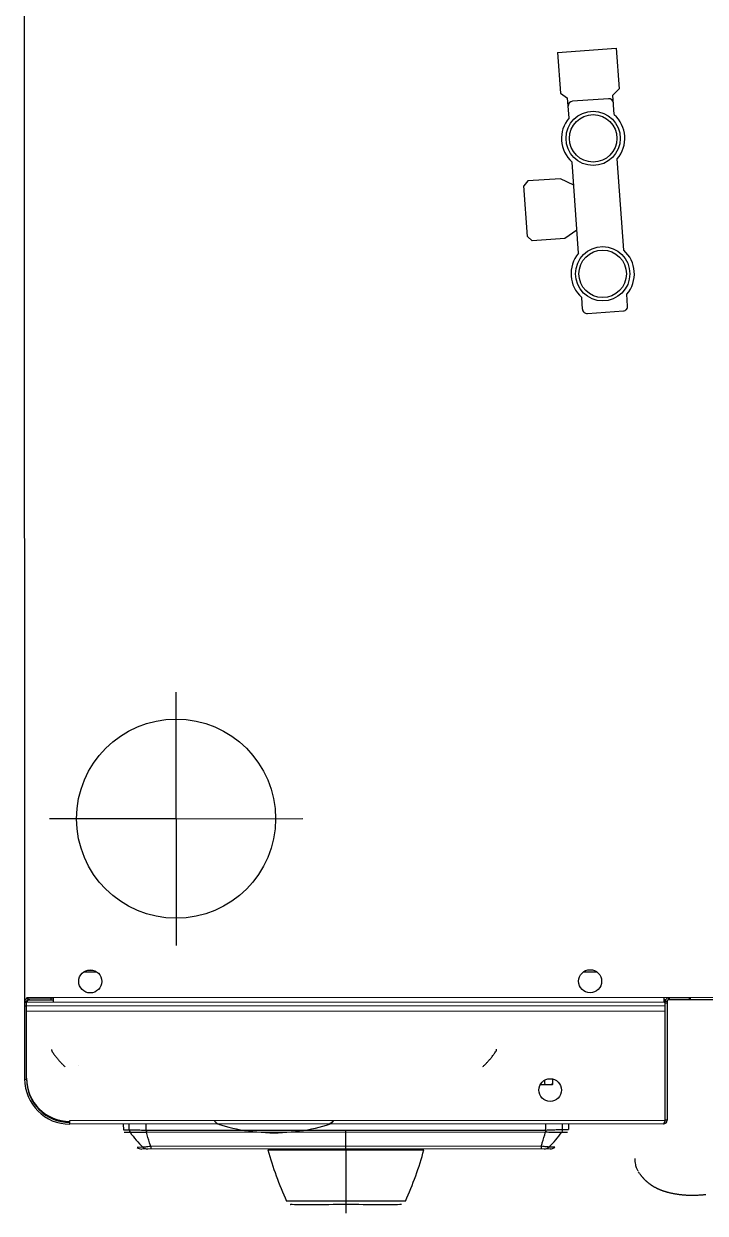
# Model space of a CAD drawing. Header units: millimetres. Extents: x -64157 to 9394, y -60673 to 2699.
# Drawn here: x -2166 to -1851, y -48741 to -48192 of the extents above; entities that cross this region are included whole.
import ezdxf

# ---------------------------------------------------------------- set-up
doc = ezdxf.new("R2010")
doc.units = ezdxf.units.MM
doc.layers.add('Новое оБорудование', color=1, linetype='Continuous', lineweight=30)

# ---------------------------------------------------------------- blocks, each defined once
blk = doc.blocks.new('*U23')
for p, q in [((-0.21, 850), (-821.31, 849.8)), ((-821.31, 849.8), (-821.31, 848.97)), ((-820.89, 848.97), (-785.56, 848.98)), ((-789.95, 848.98), (-789.88, 553.81)), ((-787.44, 849.81), (-787.44, 848.98)), ((-787.44, 848.98), (-787.36, 553.81)), ((-785.88, 849.81), (-785.88, 848.98)), ((-785.77, 848.98), (-785.7, 554.34)), ((-785.77, 848.98), (-785.69, 554.34)), ((-785.56, 848.98), (-785.56, 849.81)), ((-784.73, 848.21), (-783.9, 848.29)), ((-784.73, 848.14), (-783.89, 848.14)), ((-784.73, 848.14), (-784.72, 836.43)), ((-783.89, 848.14), (-783.89, 836.43)), ((-783.59, 63.16), (-783.79, 848.87)), ((-811.27, 835.2), (-811.58, 834.95)), ((-810.95, 835.45), (-811.27, 835.2)), ((-810.63, 835.7), (-810.95, 835.45)), ((-810.3, 835.95), (-810.63, 835.7)), ((-809.97, 836.19), (-810.3, 835.95)), ((-809.62, 836.44), (-809.97, 836.19)), ((-809.28, 836.69), (-809.62, 836.44)), ((-808.92, 836.93), (-809.28, 836.69)), ((-808.76, 837.04), (-808.92, 836.93)), ((-808.67, 837.1), (-808.76, 837.04)), ((-808.56, 837.16), (-808.67, 837.1)), ((-808.45, 837.22), (-808.56, 837.16)), ((-808.33, 837.27), (-808.45, 837.22)), ((-808.21, 837.31), (-808.33, 837.27)), ((-808.08, 837.34), (-808.21, 837.31)), ((-807.95, 837.37), (-808.08, 837.34)), ((-807.83, 837.39), (-807.95, 837.37)), ((-807.7, 837.4), (-807.83, 837.39)), ((-807.62, 837.4), (-807.7, 837.4)), ((-785.76, 836.43), (-783.78, 836.43)), ((-784.72, 837.48), (-783.89, 837.48)), ((-701.09, 779.81), (-701.11, 838.31)), ((-815.62, 831.14), (-815.7, 831.06)), ((-815.44, 831.34), (-815.62, 831.14)), ((-815.24, 831.56), (-815.44, 831.34)), ((-815.03, 831.78), (-815.24, 831.56)), ((-814.81, 832), (-815.03, 831.78)), ((-814.58, 832.23), (-814.81, 832)), ((-814.35, 832.47), (-814.58, 832.23)), ((-814.1, 832.71), (-814.35, 832.47)), ((-813.85, 832.95), (-814.1, 832.71)), ((-813.59, 833.2), (-813.85, 832.95)), ((-813.32, 833.45), (-813.59, 833.2)), ((-813.05, 833.7), (-813.32, 833.45)), ((-812.77, 833.95), (-813.05, 833.7)), ((-812.48, 834.2), (-812.77, 833.95)), ((-812.19, 834.45), (-812.48, 834.2)), ((-811.89, 834.7), (-812.19, 834.45)), ((-811.58, 834.95), (-811.89, 834.7)), ((-842.21, 828.89), (-840.54, 828.89)), ((-842.14, 554.63), (-842.21, 828.89)), ((-840.54, 828.89), (-840.47, 553.8)), ((-815.25, 824.78), (-815.24, 824.78)), ((-815.24, 824.78), (-815.24, 824.78)), ((-815.24, 824.78), (-815.24, 824.78)), ((-815.24, 824.78), (-815.24, 824.78)), ((-815.24, 824.78), (-815.24, 824.78)), ((-815.24, 824.78), (-815.24, 824.78)), ((-771.86, 822.51), (-771.86, 816.5)), ((-771.03, 820.49), (-771.03, 818.52)), ((-845.95, 803.83), (-845.95, 801.1)), ((-842.2, 804.24), (-844.81, 804.19)), ((-844.81, 804.19), (-844.8, 801.47)), ((-852.86, 795.14), (-852.89, 797.85)), ((-845.95, 801.1), (-845.95, 801.09)), ((-844.8, 801.46), (-842.2, 801.51)), ((-844.8, 801.47), (-844.8, 801.46)), ((-853.65, 607.01), (-853.7, 795.74)), ((-852.38, 611.19), (-852.43, 791.57)), ((-844.99, 793.66), (-845.89, 793.71)), ((-844.99, 793.55), (-845.88, 793.55)), ((-845.88, 793.55), (-845.83, 609.21)), ((-844.99, 793.54), (-844.97, 701.38)), ((-701.09, 779.81), (-759.6, 779.79)), ((-701.09, 779.81), (-642.59, 779.82)), ((-701.09, 779.81), (-701.08, 721.3)), ((-842.64, 758.78), (-843.13, 757.11)), ((-842.16, 760.25), (-842.64, 758.78)), ((-842.07, 760.5), (-842.12, 760.36)), ((-842, 760.65), (-842.07, 760.5)), ((-841.92, 760.79), (-842, 760.65)), ((-841.84, 760.93), (-841.92, 760.79)), ((-841.75, 761.07), (-841.84, 760.93)), ((-841.65, 761.2), (-841.75, 761.07)), ((-841.54, 761.34), (-841.65, 761.2)), ((-841.42, 761.46), (-841.54, 761.34)), ((-841.3, 761.58), (-841.42, 761.46)), ((-841.18, 761.69), (-841.3, 761.58)), ((-841.05, 761.79), (-841.18, 761.69)), ((-840.92, 761.88), (-841.05, 761.79)), ((-840.79, 761.96), (-840.92, 761.88)), ((-840.66, 762.03), (-840.79, 761.96)), ((-844.01, 753.66), (-844.4, 751.89)), ((-843.59, 755.4), (-844.01, 753.66)), ((-843.13, 757.11), (-843.59, 755.4)), ((-845.08, 748.23), (-845.35, 746.35)), ((-844.76, 750.07), (-845.08, 748.23)), ((-844.4, 751.89), (-844.76, 750.07)), ((-845.79, 742.49), (-845.95, 740.52)), ((-845.59, 744.44), (-845.79, 742.49)), ((-845.35, 746.35), (-845.59, 744.44)), ((-854.1, 737.4), (-854.08, 665.36)), ((-846.13, 736.48), (-846.15, 734.58)), ((-846.06, 738.52), (-846.13, 736.48)), ((-845.95, 740.52), (-846.06, 738.52)), ((-846.15, 734.58), (-846.13, 732.69)), ((-846.13, 732.69), (-846.06, 730.66)), ((-879.38, 726.28), (-879.35, 727.04)), ((-879.31, 727.15), (-879.35, 727.04)), ((-877.74, 728.87), (-877.85, 728.82)), ((-877.74, 728.66), (-877.74, 728.87)), ((-877.74, 728.58), (-877.74, 728.66)), ((-877.74, 701.37), (-877.74, 728.58)), ((-846.06, 730.66), (-845.94, 728.65)), ((-845.94, 728.65), (-845.79, 726.68)), ((-845.79, 726.68), (-845.59, 724.73)), ((-845.59, 724.73), (-845.35, 722.82)), ((-845.35, 722.82), (-845.07, 720.94)), ((-845.07, 720.94), (-844.75, 719.09)), ((-844.75, 719.09), (-844.4, 717.28)), ((-844.4, 717.28), (-844.01, 715.5)), ((-844.01, 715.5), (-843.58, 713.76)), ((-843.58, 713.76), (-843.12, 712.05)), ((-843.12, 712.05), (-842.62, 710.38)), ((-842.62, 710.38), (-842.15, 708.91)), ((-842.15, 708.91), (-842.1, 708.77)), ((-842.1, 708.77), (-842.03, 708.61)), ((-841.95, 708.98), (-841.92, 708.89)), ((-841.92, 708.89), (-841.87, 708.76)), ((-842.03, 708.61), (-841.95, 708.44)), ((-841.95, 708.44), (-841.85, 708.28)), ((-841.87, 708.76), (-841.8, 708.62)), ((-841.85, 708.28), (-841.75, 708.12)), ((-841.8, 708.62), (-841.73, 708.48)), ((-841.75, 708.12), (-841.63, 707.96)), ((-841.73, 708.48), (-841.65, 708.35)), ((-841.65, 708.35), (-841.56, 708.21)), ((-841.63, 707.96), (-841.51, 707.81)), ((-841.56, 708.21), (-841.46, 708.08)), ((-841.51, 707.81), (-841.38, 707.67)), ((-841.46, 708.08), (-841.36, 707.96)), ((-841.38, 707.67), (-841.24, 707.55)), ((-841.36, 707.96), (-841.25, 707.84)), ((-841.25, 707.84), (-841.14, 707.73)), ((-841.24, 707.55), (-841.1, 707.43)), ((-841.14, 707.73), (-841.02, 707.63)), ((-841.1, 707.43), (-840.96, 707.32)), ((-841.02, 707.63), (-840.91, 707.54)), ((-840.96, 707.32), (-840.82, 707.23)), ((-840.91, 707.54), (-840.79, 707.46)), ((-840.82, 707.23), (-840.68, 707.15)), ((-840.79, 707.46), (-840.67, 707.38)), ((-840.68, 707.15), (-840.54, 707.08)), ((-840.67, 707.38), (-840.55, 707.32)), ((-840.55, 707.32), (-840.45, 707.27)), ((-854.09, 701.37), (-883.34, 701.37)), ((-877.73, 674.15), (-877.74, 701.37)), ((-853.67, 701.38), (-844.97, 701.38)), ((-844.97, 701.38), (-844.95, 609.22)), ((-879.34, 675.7), (-879.37, 676.47)), ((-877.73, 674.09), (-877.73, 674.15)), ((-877.73, 673.87), (-877.73, 674.09)), ((-815.65, 638.12), (-815.58, 638.04)), ((-815.58, 638.04), (-815.39, 637.83)), ((-815.39, 637.83), (-815.19, 637.62)), ((-815.19, 637.62), (-814.98, 637.4)), ((-814.98, 637.4), (-814.76, 637.18)), ((-814.76, 637.18), (-814.53, 636.94)), ((-814.53, 636.94), (-814.3, 636.71)), ((-814.3, 636.71), (-814.05, 636.47)), ((-814.05, 636.47), (-813.8, 636.23)), ((-813.8, 636.23), (-813.54, 635.98)), ((-813.54, 635.98), (-813.27, 635.73)), ((-813.27, 635.73), (-813, 635.48)), ((-813, 635.48), (-812.72, 635.23)), ((-812.72, 635.23), (-812.43, 634.98)), ((-812.43, 634.98), (-812.14, 634.73)), ((-812.14, 634.73), (-811.84, 634.48)), ((-811.84, 634.48), (-811.53, 634.23)), ((-811.53, 634.23), (-811.22, 633.98)), ((-811.22, 633.98), (-810.9, 633.73)), ((-810.9, 633.73), (-810.58, 633.48)), ((-810.58, 633.48), (-810.25, 633.23)), ((-810.25, 633.23), (-809.92, 632.99)), ((-809.92, 632.99), (-809.57, 632.74)), ((-809.57, 632.74), (-809.23, 632.49)), ((-809.23, 632.49), (-808.87, 632.25)), ((-808.87, 632.25), (-808.7, 632.14)), ((-808.7, 632.14), (-808.62, 632.08)), ((-808.62, 632.08), (-808.51, 632.02)), ((-808.51, 632.02), (-808.4, 631.96)), ((-808.4, 631.96), (-808.28, 631.92)), ((-808.28, 631.92), (-808.15, 631.87)), ((-808.15, 631.87), (-808.03, 631.84)), ((-808.03, 631.84), (-807.9, 631.81)), ((-807.9, 631.81), (-807.77, 631.79)), ((-807.77, 631.79), (-807.64, 631.78)), ((-807.64, 631.78), (-807.57, 631.78)), ((-434.14, 615.21), (-432.26, 617.38)), ((-432.26, 617.38), (-408.72, 619.03)), ((-406.55, 617.15), (-408.72, 619.03)), ((-405.5, 602.07), (-406.55, 617.15)), ((-852.38, 611.19), (-852.39, 611.19)), ((-823.86, 611.53), (-823.86, 606.01)), ((-433.08, 600.13), (-434.14, 615.21)), ((-852.84, 604.91), (-852.81, 607.61)), ((-844.94, 609.1), (-845.84, 609.04)), ((-844.95, 609.22), (-845.83, 609.21)), ((-823.55, 605.7), (-821.42, 605.7)), ((-845.9, 601.66), (-845.9, 601.66)), ((-845.9, 601.66), (-845.89, 598.93)), ((-844.75, 601.29), (-844.76, 598.57)), ((-844.75, 601.3), (-844.75, 601.29)), ((-844.75, 601.3), (-842.15, 601.25)), ((-429.31, 594.54), (-433.08, 600.13)), ((-408.45, 596), (-405.5, 602.07)), ((-365.93, 602.13), (-368.33, 598.81)), ((-347.16, 603.44), (-365.93, 602.13)), ((-347.16, 603.44), (-345.26, 576.34)), ((-842.15, 598.52), (-844.76, 598.57)), ((-439.94, 593.79), (-397.82, 596.75)), ((-377.39, 598.18), (-368.33, 598.81)), ((-368.56, 579.94), (-369.73, 596.62)), ((-771.81, 591.52), (-771.8, 585.51)), ((-770.97, 589.5), (-770.97, 587.53)), ((-467.74, 589.74), (-466.57, 573.06)), ((-465.8, 591.97), (-460.37, 592.36)), ((-375.92, 577.33), (-366.87, 577.96)), ((-364.02, 575.02), (-366.87, 577.96)), ((-464.34, 571.12), (-458.91, 571.5)), ((-438.48, 572.94), (-396.35, 575.89)), ((-345.26, 576.34), (-364.02, 575.02)), ((-864.7, 566), (-864.85, 565.9)), ((-864.53, 566.1), (-864.7, 566)), ((-864.37, 566.2), (-864.53, 566.1)), ((-864.22, 566.28), (-864.37, 566.2)), ((-863.48, 566.67), (-863.74, 566.53)), ((-863.2, 566.81), (-863.48, 566.67)), ((-862.91, 566.96), (-863.2, 566.81)), ((-862.59, 567.1), (-862.91, 566.96)), ((-862.23, 567.25), (-862.59, 567.1)), ((-861.83, 567.39), (-862.23, 567.25)), ((-861.37, 567.53), (-861.83, 567.39)), ((-860.83, 567.65), (-861.37, 567.53)), ((-860.2, 567.75), (-860.83, 567.65)), ((-859.49, 567.82), (-860.2, 567.75)), ((-858.68, 567.85), (-859.49, 567.82)), ((-858.16, 567.87), (-858.68, 567.85)), ((-870.26, 560.44), (-870.35, 560.3)), ((-870.16, 560.58), (-870.26, 560.44)), ((-870.06, 560.72), (-870.16, 560.58)), ((-869.97, 560.86), (-870.06, 560.72)), ((-869.87, 560.99), (-869.97, 560.86)), ((-869.77, 561.12), (-869.87, 560.99)), ((-869.68, 561.24), (-869.77, 561.12)), ((-869.58, 561.37), (-869.68, 561.24)), ((-869.49, 561.49), (-869.58, 561.37)), ((-869.4, 561.61), (-869.49, 561.49)), ((-869.3, 561.73), (-869.4, 561.61)), ((-869.21, 561.84), (-869.3, 561.73)), ((-869.12, 561.95), (-869.21, 561.84)), ((-869.03, 562.06), (-869.12, 561.95)), ((-868.95, 562.16), (-869.03, 562.06)), ((-868.86, 562.26), (-868.95, 562.16)), ((-868.78, 562.36), (-868.86, 562.26)), ((-868.7, 562.45), (-868.78, 562.36)), ((-868.62, 562.54), (-868.7, 562.45)), ((-868.55, 562.63), (-868.62, 562.54)), ((-868.47, 562.71), (-868.55, 562.63)), ((-868.39, 562.8), (-868.47, 562.71)), ((-868.3, 562.89), (-868.39, 562.8)), ((-868.22, 562.98), (-868.3, 562.89)), ((-868.13, 563.08), (-868.22, 562.98)), ((-868.04, 563.17), (-868.13, 563.08)), ((-867.94, 563.27), (-868.04, 563.17)), ((-867.84, 563.37), (-867.94, 563.27)), ((-867.74, 563.47), (-867.84, 563.37)), ((-867.63, 563.58), (-867.74, 563.47)), ((-867.53, 563.68), (-867.63, 563.58)), ((-867.41, 563.79), (-867.53, 563.68)), ((-867.3, 563.9), (-867.41, 563.79)), ((-867.18, 564.01), (-867.3, 563.9)), ((-867.06, 564.12), (-867.18, 564.01)), ((-866.93, 564.23), (-867.06, 564.12)), ((-866.8, 564.35), (-866.93, 564.23)), ((-866.67, 564.46), (-866.8, 564.35)), ((-866.54, 564.58), (-866.67, 564.46)), ((-866.41, 564.69), (-866.54, 564.58)), ((-866.28, 564.8), (-866.41, 564.69)), ((-866.15, 564.9), (-866.28, 564.8)), ((-866.03, 565), (-866.15, 564.9)), ((-865.92, 565.09), (-866.03, 565)), ((-865.81, 565.18), (-865.92, 565.09)), ((-865.7, 565.26), (-865.81, 565.18)), ((-865.59, 565.34), (-865.7, 565.26)), ((-865.49, 565.42), (-865.59, 565.34)), ((-865.39, 565.5), (-865.49, 565.42)), ((-865.28, 565.58), (-865.39, 565.5)), ((-865.18, 565.66), (-865.28, 565.58)), ((-865.07, 565.74), (-865.18, 565.66)), ((-872.9, 555.13), (-872.97, 554.92)), ((-872.83, 555.34), (-872.9, 555.13)), ((-872.75, 555.54), (-872.83, 555.34)), ((-872.68, 555.74), (-872.75, 555.54)), ((-872.6, 555.94), (-872.68, 555.74)), ((-872.53, 556.13), (-872.6, 555.94)), ((-872.45, 556.32), (-872.53, 556.13)), ((-872.38, 556.5), (-872.45, 556.32)), ((-872.3, 556.68), (-872.38, 556.5)), ((-872.22, 556.86), (-872.3, 556.68)), ((-872.15, 557.03), (-872.22, 556.86)), ((-872.07, 557.2), (-872.15, 557.03)), ((-871.99, 557.38), (-872.07, 557.2)), ((-871.91, 557.55), (-871.99, 557.38)), ((-871.83, 557.72), (-871.91, 557.55)), ((-871.74, 557.89), (-871.83, 557.72)), ((-871.66, 558.06), (-871.74, 557.89)), ((-871.57, 558.23), (-871.66, 558.06)), ((-871.48, 558.4), (-871.57, 558.23)), ((-871.39, 558.57), (-871.48, 558.4)), ((-871.3, 558.74), (-871.39, 558.57)), ((-871.21, 558.91), (-871.3, 558.74)), ((-871.12, 559.07), (-871.21, 558.91)), ((-871.02, 559.23), (-871.12, 559.07)), ((-870.93, 559.39), (-871.02, 559.23)), ((-870.83, 559.55), (-870.93, 559.39)), ((-870.74, 559.7), (-870.83, 559.55)), ((-870.64, 559.85), (-870.74, 559.7)), ((-870.55, 560.01), (-870.64, 559.85)), ((-870.45, 560.15), (-870.55, 560.01)), ((-870.35, 560.3), (-870.45, 560.15)), ((-874.32, 549.68), (-874.36, 549.41)), ((-874.27, 549.94), (-874.32, 549.68)), ((-874.22, 550.2), (-874.27, 549.94)), ((-874.17, 550.46), (-874.22, 550.2)), ((-874.12, 550.72), (-874.17, 550.46)), ((-874.06, 550.97), (-874.12, 550.72)), ((-874.01, 551.23), (-874.06, 550.97)), ((-873.95, 551.48), (-874.01, 551.23)), ((-873.89, 551.72), (-873.95, 551.48)), ((-873.83, 551.97), (-873.89, 551.72)), ((-873.77, 552.21), (-873.83, 551.97)), ((-873.71, 552.45), (-873.77, 552.21)), ((-873.65, 552.69), (-873.71, 552.45)), ((-873.59, 552.93), (-873.65, 552.69)), ((-873.52, 553.16), (-873.59, 552.93)), ((-873.46, 553.39), (-873.52, 553.16)), ((-873.39, 553.62), (-873.46, 553.39)), ((-873.32, 553.84), (-873.39, 553.62)), ((-873.26, 554.06), (-873.32, 553.84)), ((-873.19, 554.28), (-873.26, 554.06)), ((-873.12, 554.5), (-873.19, 554.28)), ((-873.05, 554.71), (-873.12, 554.5)), ((-872.97, 554.92), (-873.05, 554.71)), ((-840.47, 553.8), (-784.65, 553.81)), ((-840.47, 552.96), (-840.47, 553.8)), ((-785.49, 552.98), (-840.47, 552.96)), ((-786.22, 553.81), (-786.22, 552.98)), ((-785.92, 554.34), (-783.71, 554.34)), ((-785.92, 554.34), (-785.92, 553.81)), ((-785.49, 553.81), (-785.49, 552.98)), ((-784.65, 554.34), (-784.65, 553.59)), ((-784.65, 552.14), (-783.82, 552.14)), ((-784.65, 552.14), (-784.64, 492.15)), ((-784.65, 551.93), (-783.82, 551.93)), ((-783.82, 552.14), (-783.81, 542.28)), ((-874.97, 544.14), (-874.98, 543.84)), ((-874.95, 544.44), (-874.97, 544.14)), ((-874.93, 544.75), (-874.95, 544.44)), ((-874.91, 545.05), (-874.93, 544.75)), ((-874.88, 545.36), (-874.91, 545.05)), ((-874.85, 545.66), (-874.88, 545.36)), ((-874.83, 545.96), (-874.85, 545.66)), ((-874.8, 546.27), (-874.83, 545.96)), ((-874.77, 546.57), (-874.8, 546.27)), ((-874.73, 546.86), (-874.77, 546.57)), ((-874.7, 547.16), (-874.73, 546.86)), ((-874.66, 547.45), (-874.7, 547.16)), ((-874.62, 547.74), (-874.66, 547.45)), ((-874.58, 548.03), (-874.62, 547.74)), ((-874.54, 548.31), (-874.58, 548.03)), ((-874.5, 548.59), (-874.54, 548.31)), ((-874.46, 548.87), (-874.5, 548.59)), ((-874.41, 549.14), (-874.46, 548.87)), ((-874.36, 549.41), (-874.41, 549.14)), ((-875.04, 542.07), (-875.05, 541.79)), ((-875.05, 541.79), (-875.05, 541.51)), ((-875.05, 541.51), (-875.05, 541.08)), ((-875.05, 541.08), (-875.05, 540.7)), ((-875.05, 540.7), (-875.04, 540.3)), ((-875.03, 542.65), (-875.04, 542.36)), ((-875.04, 542.36), (-875.04, 542.07)), ((-875.04, 540.3), (-875.03, 539.89)), ((-875.02, 542.95), (-875.03, 542.65)), ((-875.03, 539.89), (-875.02, 539.46)), ((-875.01, 543.24), (-875.02, 542.95)), ((-875.02, 539.46), (-875.01, 539.03)), ((-875, 543.54), (-875.01, 543.24)), ((-875.01, 539.03), (-874.99, 538.59)), ((-874.98, 543.84), (-875, 543.54)), ((-874.99, 538.59), (-874.96, 538.14)), ((-784.65, 542.6), (-783.81, 542.6)), ((-783.71, 542.28), (-784.65, 542.28)), ((-874.96, 538.14), (-874.94, 537.7)), ((-874.94, 537.7), (-874.9, 537.26)), ((-874.9, 537.26), (-874.87, 536.82)), ((-874.87, 536.82), (-874.83, 536.38)), ((-874.83, 536.38), (-874.79, 535.95)), ((-874.79, 535.95), (-874.74, 535.53)), ((-874.74, 535.53), (-874.7, 535.12))]:
    blk.add_line(p, q)
for centre, radius in [((-776.25, 819.5), 5.32), ((-701.09, 779.81), 45.99), ((-826.47, 607), 5.23), ((-386.87, 587.04), 12.54), ((-776.2, 588.52), 5.32), ((-449.43, 582.65), 12.54), ((-449.43, 582.65), 10.97), ((-386.87, 587.04), 10.97)]:
    blk.add_circle(centre, radius)
for centre, radius, start, end in [((-821.3, 828.9), 20.9, 90.0144, 180.0144), ((-821.3, 828.9), 20.07, 90.0144, 180.0144), ((-820.89, 828.9), 20.07, 90.0144, 180.0144), ((-786.29, 847.41), 1.57, 0.0144, 70.2644), ((-785.56, 848.14), 1.67, 0.0144, 90.0144), ((-785.56, 848.14), 0.836, 0.0144, 90.0144), ((-850.56, 795.74), 3.14, 137.8743, 180.0144), ((-822.23, 766.59), 41.87, 124.5065, 137.0128), ((-850.56, 793.01), 3.13, 137.1185, 179.9983), ((-841.46, 793.79), 4.43, 180.984, 183.1613), ((-811.21, 581.39), 161.79, 105.3714, 114.2815), ((-811.27, 821.38), 161.8, 245.7482, 254.6569), ((-850.52, 609.75), 3.13, 180.019, 222.9463), ((-850.51, 607.01), 3.14, 180.0144, 222.1544), ((-822.19, 636.18), 41.87, 223.0159, 235.5223), ((-841.42, 608.97), 4.42, 176.8652, 179.0471), ((-842.22, 609.24), 2.72, 180.5045, 183.0986), ((-816.5, 609.45), 7.86, 200.3917, 205.0416), ((-823.55, 606.01), 0.314, 180.0144, 270.0144), ((-816.52, 609.44), 7.84, 205.0424, 207.0478), ((-816.52, 609.44), 7.83, 207.0484, 208.015), ((-816.52, 609.44), 7.84, 208.0149, 208.5405), ((-386.87, 587.04), 14.63, 49.5991, 138.4297), ((-449.43, 582.65), 14.63, 49.5991, 138.4297), ((-371.82, 596.47), 2.09, 4.0144, 94.0144), ((-465.65, 589.89), 2.09, 94.0144, 184.0144), ((-386.87, 587.04), 14.63, 229.5991, 318.4297), ((-370.64, 579.79), 2.09, 274.0144, 4.0144), ((-464.48, 573.21), 2.09, 184.0144, 274.0144), ((-449.43, 582.65), 14.63, 229.5991, 318.4297), ((-840.47, 554.64), 1.67, 180.0144, 270.0144), ((-840.47, 554.64), 0.836, 221.4003, 270.0144), ((-785.49, 552.14), 1.67, 0.0144, 90.0144), ((-785.49, 552.14), 0.836, 0.0144, 90.0144)]:
    blk.add_arc(centre, radius, start, end)
blk.add_ellipse((-816.54, 609.42), major_axis=(-5.55, -5.55), ratio=0.998783, start_param=5.86306, end_param=5.991179)
for points, start_tangent, end_tangent in [([(-845.95, 801.09), (-845.95, 800.43), (-845.94, 798.81), (-845.92, 796.47), (-845.89, 793.71)], (-0.047836, -0.998855), (0.014315, -0.999898)), ([(-844.8, 801.47), (-845.95, 801.1)], (-0.999839, -0.017956), (-0.823415, -0.56744)), ([(-844.8, 801.46), (-845.95, 801.09)], (-0.999833, -0.018273), (-0.823052, -0.567966)), ([(-844.8, 801.46), (-844.79, 801.26), (-844.78, 800.78), (-844.79, 800.04), (-844.81, 799.07), (-844.84, 797.9), (-844.88, 796.58), (-844.99, 793.66)], (0.25366, -0.967294), (-0.041698, -0.99913)), ([(-852.44, 791.57), (-852.96, 791.57), (-853.36, 791.56), (-853.51, 791.56), (-853.61, 791.56), (-853.67, 791.55), (-853.7, 791.54)], (-0.999999, 0.001073), (-0.000351, -1)), ([(-852.44, 791.57), (-852.62, 792.92), (-852.75, 794.05), (-852.83, 794.82), (-852.86, 795.14)], (-0.149263, 0.988798), (-0.022399, 0.999749)), ([(-852.43, 791.57), (-850.87, 792.11), (-845.88, 793.55)], (0.93838, 0.345606), (0.971455, 0.237223)), ([(-844.99, 793.66), (-842.2, 793.68)], (0.999684, 0.025136), (0.999999, 0.001356)), ([(-844.99, 793.66), (-844.99, 793.54)], (-0.052828, -0.998604), (0.166186, -0.986094)), ([(-879.35, 701.37), (-879.48, 717.14), (-879.38, 726.28)], (-0.000013, 1), (0.032571, 0.999469)), ([(-879.37, 676.47), (-879.47, 685.6), (-879.35, 701.37)], (-0.033307, 0.999445), (-0.000422, 1)), ([(-852.39, 611.19), (-852.92, 611.2), (-853.14, 611.2), (-853.32, 611.2), (-853.46, 611.2), (-853.57, 611.21), (-853.63, 611.21), (-853.65, 611.21)], (-0.999968, 0.008004), (-0.000251, 1)), ([(-852.81, 607.62), (-852.78, 607.94), (-852.71, 608.71), (-852.58, 609.84), (-852.39, 611.19)], (0.027224, 0.999629), (0.148914, 0.98885)), ([(-852.38, 611.19), (-850.83, 610.64), (-845.83, 609.21)], (0.938553, -0.345135), (0.971574, -0.236736)), ([(-845.84, 609.04), (-845.87, 606.29), (-845.89, 603.94), (-845.9, 602.33), (-845.9, 601.66)], (-0.013816, -0.999905), (0.048337, -0.998831)), ([(-844.94, 609.1), (-844.83, 606.18), (-844.79, 604.86), (-844.76, 603.69), (-844.74, 602.72), (-844.73, 601.98), (-844.74, 601.5), (-844.75, 601.3)], (0.042208, -0.999109), (-0.253167, -0.967423)), ([(-844.94, 609.1), (-842.15, 609.08)], (0.999697, -0.024616), (1, -0.000854)), ([(-821.96, 609.62), (-822.56, 609.59), (-823.86, 609.51)], (-0.999186, -0.040343), (-0.995533, -0.094411)), ([(-844.75, 601.29), (-845.9, 601.66)], (-0.999852, 0.017191), (-0.823883, 0.56676)), ([(-844.75, 601.3), (-845.9, 601.66)], (-0.999842, 0.017774), (-0.823336, 0.567554)), ([(-842.14, 554.63), (-842.06, 554.53), (-841.85, 554.41), (-841.51, 554.26), (-841.09, 554.08)], (0.000251, -1), (0.919877, -0.392206)), ([(-841.09, 554.08), (-840.47, 553.8)], (0.919877, -0.392206), (0.897584, -0.440844))]:
    blk.add_spline(points, degree=3, dxfattribs=dict(start_tangent=start_tangent, end_tangent=end_tangent))

msp = doc.modelspace()

# ---------------------------------------------------------------- block references
at = {"layer": 'Новое оБорудование', "rotation": 90.0141343764807}
msp.add_blockref('*U23', (-1315.61, -47857.5), dxfattribs=at)

doc.saveas('drawing.dxf')
